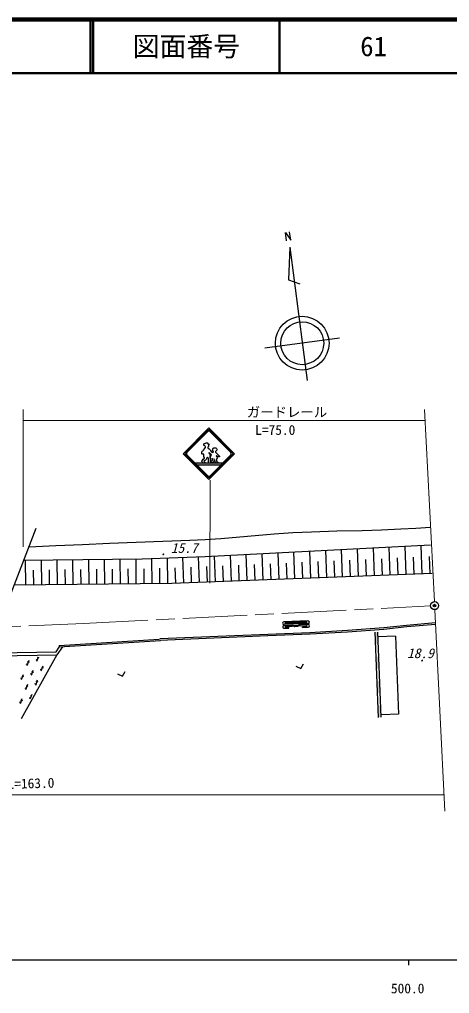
# Model space of a CAD drawing. Units: millimetres, scale not verified. Extents: x 40000 to 680000, y 20000 to 380000.
# Drawn here: x 495518 to 575648, y 198715 to 380000 of the extents above; entities that cross this region are included whole.
import ezdxf
from ezdxf.enums import TextEntityAlignment as Align

# ---------------------------------------------------------------- set-up
doc = ezdxf.new("R2010")
doc.units = ezdxf.units.MM
doc.header["$LTSCALE"] = 1000
doc.header["$PDMODE"] = 32
doc.header["$PDSIZE"] = 500
doc.linetypes.add('CHAIN', pattern=[18.5, 12, -1.5, 3.5, -1.5])
for name, color, linetype, lineweight in [('M-BGD', 7, 'Continuous', 25), ('M-BMK', 2, 'CHAIN', 13), ('M-BMK-HTXT', 7, 'Continuous', 13), ('M-BMK-LINE', 2, 'Continuous', 13), ('M-BMK-SRVR', 3, 'Continuous', 25), ('M-STR-STRC', 7, 'Continuous', 25), ('M-TTL', 2, 'Continuous', 140), ('M-TTL-BAND', 7, 'Continuous', 25), ('M-TTL-LINE', 7, 'Continuous', 50)]:
    doc.layers.add(name, color=color, linetype=linetype, lineweight=lineweight)
doc.layers.add('M-OTRS', color=6, linetype='Continuous')
doc.layers.add('M-TTL-TXT', color=7, linetype='Continuous')
doc.styles.add('ＭＳ ゴシック', font='')
doc.styles.get('ＭＳ ゴシック').set_extended_font_data('MS Gothic')

msp = doc.modelspace()

# ---------------------------------------------------------------- hatches: boundary and pattern name
at = {"layer": 'M-BGD'}
for points in [[(561889, 263680), (561802, 265942), (562302, 265961), (562389, 263699)], [(562064, 259156), (561976, 261418), (562476, 261437), (562563, 259175)], [(562238, 254632), (562151, 256894), (562650, 256913), (562737, 254651)], [(562412, 250107), (562325, 252370), (562824, 252389), (562911, 250127)]]:
    msp.add_hatch(color=256, dxfattribs=at).paths.add_polyline_path(points)
at = {"layer": 'M-STR-STRC'}
msp.add_hatch(color=256, dxfattribs=at).paths.add_polyline_path([(528192, 297493), (533425, 297495), (533072, 297141), (528546, 297139)])

# ---------------------------------------------------------------- linework, layer by layer
at = {"layer": 'M-BGD'}
for p, q in [((498580, 285275), (486503, 254112)), ((546451, 284508), (549946, 284664)), ((549946, 284664), (554673, 284814)), ((554673, 284814), (559392, 284903)), ((559392, 284903), (562985, 285017)), ((562985, 285017), (566589, 285191)), ((566589, 285191), (569354, 285349)), ((569354, 285349), (572119, 285516)), ((517268, 282743), (522253, 282931)), ((522253, 282931), (527248, 283099)), ((527248, 283099), (530132, 283233)), ((530132, 283233), (533013, 283426)), ((533013, 283426), (537980, 283865)), ((537980, 283865), (542959, 284292)), ((542959, 284292), (546451, 284508)), ((497312, 281874), (502297, 282082)), ((502297, 282082), (507291, 282299)), ((507291, 282299), (512274, 282525)), ((512274, 282525), (517268, 282743)), ((530089, 280067), (572119, 282194)), ((549808, 276007), (549618, 281055)), ((552770, 276119), (552578, 281205)), ((555731, 276231), (555538, 281355)), ((558693, 276342), (558498, 281505)), ((561654, 276454), (561458, 281654)), ((564616, 276566), (564418, 281804)), ((567577, 276677), (567378, 281954)), ((570539, 276789), (570338, 282104)), ((496295, 279379), (518365, 279637)), ((496726, 274717), (496672, 279384)), ((499663, 274750), (499609, 279418)), ((502600, 274784), (502547, 279452)), ((505538, 274818), (505484, 279486)), ((508475, 274852), (508421, 279521)), ((511412, 274886), (511358, 279555)), ((514349, 274920), (514295, 279589)), ((517286, 274953), (517232, 279624)), ((518365, 279637), (530089, 280067)), ((520223, 274987), (520169, 279703)), ((523161, 275021), (523105, 279811)), ((526116, 275113), (525935, 279914)), ((529077, 275225), (528896, 280023)), ((532039, 275337), (531857, 280156)), ((535001, 275449), (534817, 280306)), ((537962, 275560), (537777, 280456)), ((540924, 275672), (540737, 280606)), ((543885, 275784), (543698, 280755)), ((546847, 275895), (546658, 280905)), ((554250, 276175), (554135, 279238)), ((557212, 276286), (557096, 279372)), ((560174, 276398), (560056, 279507)), ((563135, 276510), (563017, 279642)), ((566097, 276622), (565978, 279776)), ((569058, 276733), (568938, 279911)), ((572020, 276845), (571899, 280045)), ((498195, 274733), (498162, 277534)), ((501132, 274767), (501099, 277568)), ((504069, 274801), (504037, 277602)), ((507006, 274835), (506974, 277636)), ((509943, 274869), (509911, 277670)), ((512880, 274903), (512848, 277704)), ((515818, 274937), (515785, 277738)), ((518755, 274970), (518722, 277778)), ((521692, 275004), (521659, 277856)), ((524635, 275058), (524526, 277939)), ((527597, 275169), (527488, 278049)), ((530558, 275281), (530450, 278161)), ((533520, 275393), (533410, 278296)), ((536481, 275504), (536371, 278430)), ((539443, 275616), (539332, 278565)), ((542404, 275728), (542292, 278699)), ((545366, 275840), (545253, 278834)), ((548327, 275951), (548214, 278969)), ((551289, 276063), (551174, 279103)), ((572407, 276860), (523895, 275030)), ((523895, 275030), (494478, 274691)), ((549276, 268078), (544779, 267894)), ((549296, 267579), (544800, 267394)), ((544808, 267195), (546307, 267256)), ((544828, 266695), (545728, 266732)), ((548982, 267916), (545085, 267756)), ((548990, 267716), (545093, 267557)), ((545114, 267057), (546313, 267106)), ((545122, 266857), (545722, 266882)), ((545728, 266732), (545722, 266882)), ((547312, 267147), (546812, 267127)), ((547318, 266997), (546819, 266977)), ((549304, 267379), (547805, 267317)), ((547812, 267168), (549011, 267217)), ((548269, 266986), (549019, 267017)), ((548276, 266836), (548269, 266986)), ((548276, 266836), (549325, 266879)), ((563408, 266772), (556612, 266255)), ((567654, 267234), (563408, 266772)), ((567682, 266935), (563436, 266474)), ((573021, 267683), (567654, 267234)), ((573036, 267384), (567682, 266935)), ((541811, 265559), (521681, 264743)), ((541823, 265259), (521693, 264443)), ((549647, 265875), (541811, 265559)), ((549661, 265576), (541823, 265259)), ((556612, 266255), (549647, 265875)), ((556632, 265956), (549661, 265576)), ((563436, 266474), (556632, 265956)), ((562412, 250107), (561802, 265942)), ((562911, 250127), (562302, 265961)), ((565575, 265251), (562310, 265120)), ((565575, 265251), (566158, 250692)), ((502326, 262289), (502887, 263201)), ((503560, 263243), (502476, 261725)), ((521765, 264386), (502887, 263201)), ((502901, 263484), (502887, 263201)), ((502901, 263484), (521572, 264655)), ((489388, 261556), (502476, 261725)), ((489591, 262081), (502326, 262289)), ((502476, 261725), (495827, 249818)), ((498994, 261293), (498701, 260539)), ((498836, 261292), (499150, 261170)), ((497138, 259898), (496789, 260033)), ((497233, 260666), (496870, 259733)), ((496970, 260500), (497319, 260364)), ((498968, 260704), (498619, 260839)), ((499869, 259641), (499507, 258709)), ((499606, 259475), (499956, 259339)), ((547000, 259646), (547926, 259191)), ((547926, 259191), (548433, 260089)), ((496208, 258029), (495846, 257097)), ((495945, 257863), (496295, 257727)), ((497944, 258067), (497595, 258203)), ((498039, 258835), (497676, 257903)), ((497776, 258669), (498125, 258533)), ((499775, 258873), (499425, 259009)), ((513803, 258227), (514729, 257771)), ((514729, 257771), (515236, 258670)), ((496114, 257261), (495764, 257397)), ((497014, 256199), (496652, 255267)), ((496751, 256033), (497101, 255897)), ((498750, 256237), (498401, 256373)), ((498845, 257005), (498483, 256073)), ((498582, 256839), (498931, 256703)), ((496920, 255431), (496570, 255567)), ((497820, 254368), (497480, 253491)), ((497557, 254202), (497830, 254096)), ((495895, 252794), (495546, 252930)), ((495990, 253562), (495628, 252630)), ((495727, 253396), (496076, 253260)), ((497576, 253659), (497376, 253736)), ((566158, 250692), (562946, 250563))]:
    msp.add_line(p, q, dxfattribs=at)
msp.add_circle((572858, 270905), 22.5, dxfattribs=at)
for centre, radius, start, end in [((544789, 267644), 250, 92.34814, 272.34814), ((544818, 266945), 250, 92.34814, 272.34814), ((545089, 267656), 100, 92.34851, 272.34839), ((545118, 266957), 100, 92.34814, 272.34814), ((546353, 266382), 875, 58.2937, 93.00415), ((546398, 266386), 725, 54.5481, 96.74976), ((547831, 266443), 875, 91.69226, 126.40259), ((547786, 266443), 725, 87.94653, 130.14832), ((548986, 267816), 100, 272.34814, 92.34814), ((549015, 267117), 100, 272.34814, 92.34814), ((549286, 267829), 250, 272.34814, 92.34814), ((549315, 267129), 250, 272.34814, 92.34814)]:
    msp.add_arc(centre, radius, start, end, dxfattribs=at)
at = {"layer": 'M-BMK'}
for p, q in [((507476, 267597), (572109, 270867)), ((478797, 266378), (507476, 267597))]:
    msp.add_line(p, q, dxfattribs=at)
at = {"layer": 'M-BMK-HTXT'}
for p, q in [((496184, 307400), (496184, 281867)), ((571114, 305373), (496184, 305373)), ((530972, 275083), (531061, 294276)), ((409562, 235694), (574640, 235694))]:
    msp.add_line(p, q, dxfattribs=at)
at = {"layer": 'M-BMK-LINE'}
for p, q in [((572820, 271654), (571012, 307400)), ((572896, 270156), (574792, 232679))]:
    msp.add_line(p, q, dxfattribs=at)
at = {"layer": 'M-BMK-SRVR'}
for p, q in [((545266, 338833), (545066, 340363)), ((545066, 340363), (546061, 338932)), ((546061, 338932), (545852, 340468)), ((545868, 337599), (545654, 331520)), ((545868, 337599), (549108, 312810)), ((545654, 331520), (547766, 330788)), ((555141, 320658), (541259, 318844))]:
    msp.add_line(p, q, dxfattribs=at)
for centre, radius in [((548200, 319751), 5000), ((548200, 319751), 4000), ((572858, 270905), 746)]:
    msp.add_circle(centre, radius, dxfattribs=at)
at = {"layer": 'M-OTRS'}
msp.add_point((572859, 270906), dxfattribs=at)
at = {"layer": 'M-STR-STRC'}
for p, q in [((530807, 303983), (526035, 299172)), ((526305, 299173), (530807, 303711)), ((530597, 303290), (526720, 299382)), ((530807, 303983), (535575, 299171)), ((530807, 303711), (535305, 299172)), ((534890, 299380), (531016, 303290)), ((529891, 300904), (530022, 301069)), ((530022, 301069), (530154, 301153)), ((530154, 301153), (530291, 301213)), ((530291, 301213), (530429, 301213)), ((530429, 301213), (530531, 301201)), ((530531, 301201), (530596, 301117)), ((530596, 301117), (530608, 301039)), ((530608, 301039), (530674, 300985)), ((530674, 300985), (530943, 300974)), ((530943, 300938), (530860, 300872)), ((530943, 300974), (530943, 300938)), ((530811, 294392), (526035, 299172)), ((530811, 294664), (526305, 299173)), ((529491, 299522), (529563, 299660)), ((529491, 299277), (529491, 299522)), ((529515, 299170), (529491, 299277)), ((529557, 299128), (529515, 299170)), ((529664, 299128), (529557, 299128)), ((529563, 299660), (529694, 299744)), ((529874, 299098), (529664, 299128)), ((529694, 299744), (529832, 299869)), ((529832, 299869), (530023, 300121)), ((529843, 300814), (529891, 300904)), ((529861, 300737), (529843, 300814)), ((529933, 300689), (529861, 300737)), ((530029, 300659), (529933, 300689)), ((530023, 300121), (530106, 300264)), ((530124, 300569), (530029, 300659)), ((530106, 300264), (530160, 300318)), ((530160, 300480), (530124, 300569)), ((530160, 300318), (530160, 300480)), ((530627, 300316), (530585, 300292)), ((530585, 300292), (530591, 300244)), ((530591, 300244), (530657, 300226)), ((530639, 300399), (530627, 300316)), ((530692, 300441), (530639, 300399)), ((530657, 300226), (530878, 300065)), ((530752, 300495), (530692, 300441)), ((530860, 300872), (530740, 300788)), ((530740, 300788), (530764, 300579)), ((530764, 300579), (530752, 300495)), ((535305, 299172), (530811, 294664)), ((535575, 299171), (530811, 294392)), ((530843, 299404), (530825, 299273)), ((530825, 299273), (530897, 299159)), ((530884, 299404), (530843, 299404)), ((530878, 300065), (531022, 299927)), ((530926, 299357), (530884, 299404)), ((530897, 299159), (530974, 299022)), ((531076, 299195), (530926, 299357)), ((531022, 299927), (531129, 299785)), ((531261, 299052), (531076, 299195)), ((531129, 299785), (531243, 299570)), ((531243, 299570), (531333, 299439)), ((531333, 299439), (531423, 299331)), ((531423, 299331), (531482, 299391)), ((531482, 299391), (531566, 299457)), ((531566, 300031), (531602, 300210)), ((531566, 299648), (531566, 300031)), ((531590, 299612), (531566, 299648)), ((531566, 299457), (531620, 299493)), ((531680, 299618), (531590, 299612)), ((531602, 300210), (531741, 300288)), ((531620, 299493), (531686, 299529)), ((531686, 299529), (531680, 299618)), ((531741, 300288), (531968, 300306)), ((531968, 300306), (532106, 300282)), ((532088, 299648), (532022, 299624)), ((532022, 299624), (532022, 299499)), ((532022, 299499), (532220, 299325)), ((532172, 299702), (532088, 299648)), ((532106, 300282), (532226, 300163)), ((532268, 299846), (532172, 299702)), ((532220, 299325), (532286, 299242)), ((532226, 300163), (532291, 300001)), ((532291, 300001), (532268, 299846)), ((532286, 299242), (532667, 298837)), ((526721, 298965), (530602, 295082)), ((528192, 297493), (533425, 297495)), ((529519, 297754), (529524, 297839)), ((529720, 297494), (529519, 297754)), ((529524, 297839), (529607, 297950)), ((529607, 297950), (529773, 298147)), ((529773, 298147), (529976, 298356)), ((529898, 298565), (529874, 299098)), ((529946, 297831), (529892, 297771)), ((529892, 297771), (529904, 297706)), ((529976, 298488), (529898, 298565)), ((529904, 297706), (530036, 297598)), ((530072, 297933), (529946, 297831)), ((530000, 298416), (529976, 298488)), ((529976, 298356), (530000, 298416)), ((530036, 297598), (530084, 297568)), ((530155, 297987), (530072, 297933)), ((530084, 297568), (530132, 297532)), ((530132, 297532), (530132, 297494)), ((530281, 298100), (530155, 297987)), ((530377, 298220), (530281, 298100)), ((530383, 298316), (530377, 298220)), ((530424, 298400), (530383, 298316)), ((530478, 298447), (530424, 298400)), ((530580, 298465), (530478, 298447)), ((530658, 298388), (530580, 298465)), ((530712, 298292), (530658, 298388)), ((530682, 297556), (530730, 297598)), ((530682, 297494), (530682, 297556)), ((530730, 297598), (530712, 298292)), ((530974, 299022), (531022, 298848)), ((531022, 298848), (531010, 298639)), ((531010, 298639), (531041, 297945)), ((531019, 295082), (534890, 298964)), ((531041, 297945), (531047, 297694)), ((531047, 297694), (531083, 297646)), ((531083, 297646), (531160, 297634)), ((531106, 298304), (531118, 298591)), ((531196, 298197), (531106, 298304)), ((531118, 298591), (531196, 298723)), ((531160, 297634), (531238, 297616)), ((531196, 298723), (531243, 298884)), ((531453, 298203), (531196, 298197)), ((531238, 297616), (531274, 297587)), ((531243, 298884), (531267, 298992)), ((531267, 298992), (531261, 299052)), ((531274, 297587), (531268, 297494)), ((531322, 297748), (531423, 297910)), ((531334, 297658), (531322, 297748)), ((531418, 297587), (531334, 297658)), ((531525, 297494), (531418, 297587)), ((531423, 297910), (531549, 298083)), ((531489, 298233), (531453, 298203)), ((531591, 298239), (531489, 298233)), ((531549, 298083), (531591, 298167)), ((531591, 298167), (531591, 298239)), ((531704, 297748), (531681, 297670)), ((531681, 297670), (531687, 297623)), ((531687, 297623), (531711, 297569)), ((531746, 297856), (531704, 297748)), ((531711, 297569), (531770, 297527)), ((531782, 297928), (531746, 297856)), ((531770, 297527), (531770, 297491)), ((531854, 297994), (531782, 297928)), ((531884, 298089), (531854, 297994)), ((531902, 298089), (531884, 298089)), ((531926, 298047), (531902, 298089)), ((531938, 297946), (531926, 298047)), ((531986, 297742), (531938, 297946)), ((532045, 297629), (531986, 297742)), ((531986, 297495), (531992, 297551)), ((531992, 297551), (532039, 297569)), ((532039, 297569), (532045, 297629)), ((532194, 298795), (532171, 298747)), ((532171, 298747), (532200, 298699)), ((532260, 298801), (532194, 298795)), ((532200, 298699), (532356, 298472)), ((532290, 298245), (532213, 298221)), ((532213, 298221), (532213, 298042)), ((532213, 298042), (532243, 297820)), ((532243, 297820), (532279, 297695)), ((532362, 298741), (532260, 298801)), ((532279, 297695), (532326, 297653)), ((532326, 298287), (532290, 298245)), ((532356, 298359), (532326, 298287)), ((532326, 297653), (532416, 297653)), ((532356, 298472), (532356, 298359)), ((532577, 298586), (532362, 298741)), ((532416, 297653), (532506, 297605)), ((532506, 297605), (532530, 297539)), ((532530, 297539), (532518, 297495)), ((532667, 298574), (532577, 298586)), ((532667, 298837), (532769, 298706)), ((532763, 298610), (532667, 298574)), ((532769, 298706), (532763, 298610)), ((528546, 297139), (533073, 297142))]:
    msp.add_line(p, q, dxfattribs=at)
for centre, start, end in [((530807, 303082), 44.73828, 135.23303), ((526930, 299174), 135.23303, 224.97949), ((534681, 299173), 315.09082, 44.73828), ((530811, 295290), 224.97949, 315.09082)]:
    msp.add_arc(centre, 295, start, end, dxfattribs=at)
at = {"layer": 'M-TTL'}
msp.add_line((680000, 380000), (40000, 380000), dxfattribs=at)
at = {"layer": 'M-TTL-BAND'}
for p, q in [((40000, 205000), (579000, 205000)), ((568000, 205000), (568000, 204000))]:
    msp.add_line(p, q, dxfattribs=at)
at = {"layer": 'M-TTL-LINE'}
for p, q in [((508747, 380000), (508747, 370000)), ((509247, 380000), (509247, 370000)), ((543997, 380000), (543997, 370000)), ((40000, 370000), (680000, 370000))]:
    msp.add_line(p, q, dxfattribs=at)

# ---------------------------------------------------------------- texts
at = {"layer": 'M-BGD', "style": 'ＭＳ ゴシック', "oblique": 15}
for s, height, p in [('15.7', 1833, (523732, 280175)), ('・', 1320, (521249, 279348)), ('18.9', 1833, (567739, 260581)), ('・', 1320, (569454, 259581))]:
    msp.add_text(s, height=height, dxfattribs=at).set_placement(p, align=Align.BOTTOM_LEFT)
at = {"layer": 'M-BMK-HTXT', "style": 'ＭＳ ゴシック'}
for s, p in [('ガードレール', (537862, 305460)), ('L=75.0', (539433, 302142))]:
    msp.add_text(s, height=1833, dxfattribs=at).set_placement(p, align=Align.BOTTOM_LEFT)
msp.add_text('側 溝\u3000L=163.0', height=1833, rotation=1.7, dxfattribs=at).set_placement((484596, 235973), align=Align.BOTTOM_LEFT)
at = {"layer": 'M-TTL-BAND', "style": 'ＭＳ ゴシック'}
msp.add_text('500.0', height=1833, dxfattribs=at).set_placement((567844, 198195), align=Align.BOTTOM_CENTER)
at = {"layer": 'M-TTL-TXT', "style": 'ＭＳ ゴシック'}
for s, p in [('図面番号', (526622, 375000)), ('61', (561497, 375000))]:
    msp.add_text(s, height=3666, dxfattribs=at).set_placement(p, align=Align.MIDDLE_CENTER)

doc.saveas('drawing.dxf')
